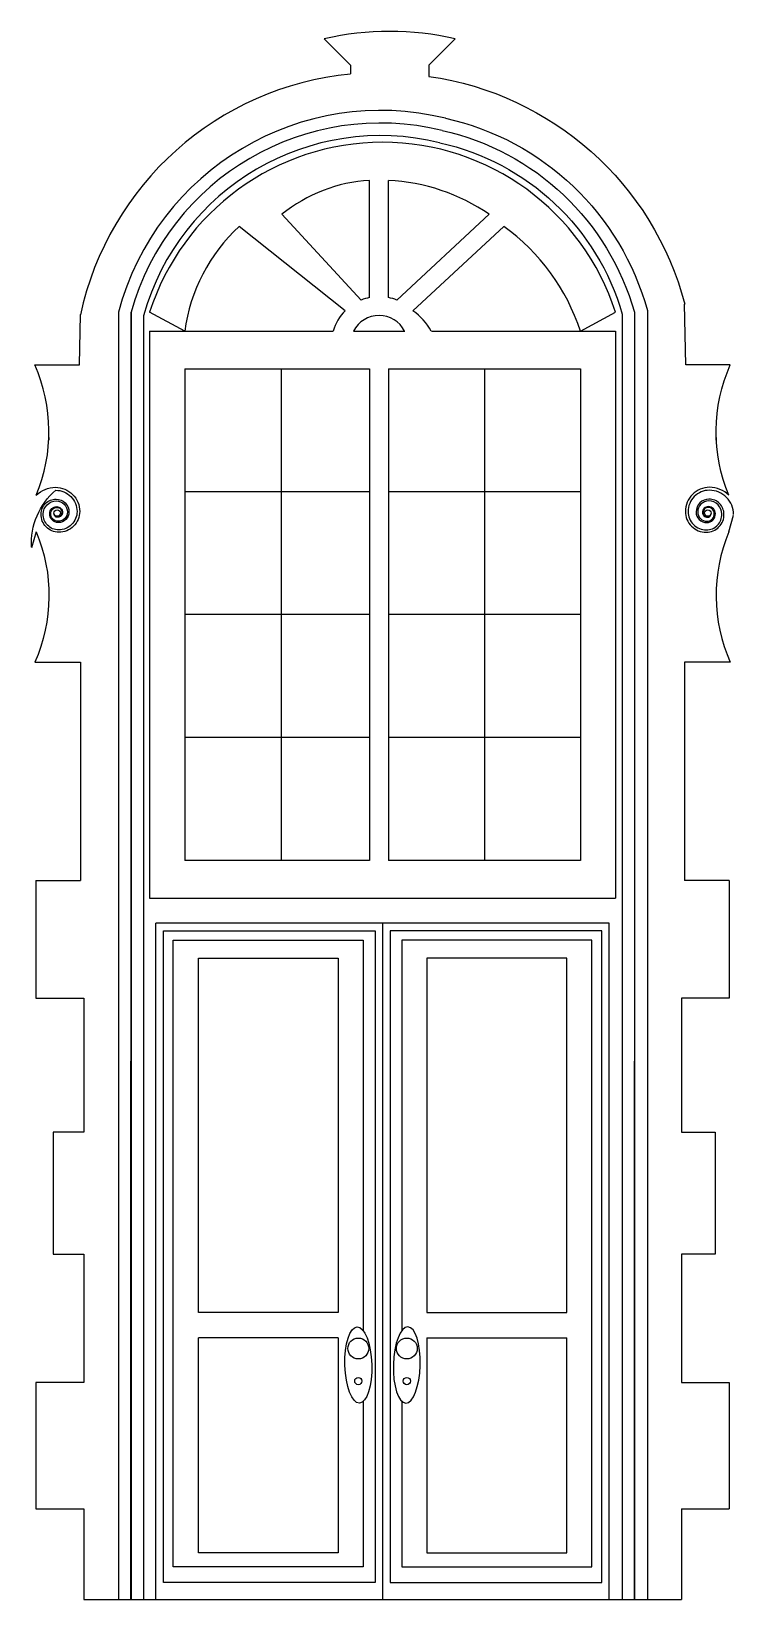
# Model space of a CAD drawing. Header units: millimetres. Extents: x 164.16 to 166.95, y 352.45 to 358.68.
import ezdxf

# ---------------------------------------------------------------- set-up
doc = ezdxf.new("R2010")
doc.units = ezdxf.units.MM
doc.header["$LTSCALE"] = 0.1
for name, color, linetype in [('ACESSORIOS', 1, 'Continuous'), ('alvenaria', 5, 'Continuous'), ('AME_FRZ', 1, 'Continuous'), ('esquadrias', 2, 'Continuous'), ('porta', 1, 'Continuous'), ('TELHADO', 1, 'Continuous')]:
    doc.layers.add(name, color=color, linetype=linetype)

msp = doc.modelspace()

# ---------------------------------------------------------------- linework, layer by layer
at = {"layer": 'ACESSORIOS', "color": 2}
for centre, radius in [((165.4575, 353.4523), 0.0415), ((165.65, 353.4523), 0.0415), ((165.4575, 353.3229), 0.0144), ((165.65, 353.3229), 0.0144)]:
    msp.add_circle(centre, radius, dxfattribs=at)
at = {"layer": 'alvenaria'}
msp.add_line((164.3673, 352.4549), (166.7402, 352.4549), dxfattribs=at)
at = {"layer": 'AME_FRZ'}
for p, q in [((165.3773, 353.5948), (164.8227, 353.5948)), ((165.7302, 353.5948), (166.2848, 353.5948)), ((165.3773, 353.4948), (164.8227, 353.4948)), ((165.7302, 353.4948), (166.2848, 353.4948))]:
    msp.add_line(p, q, dxfattribs=at)
for points in [[(165.4773, 353.2424), (165.4773, 352.5853), (164.7227, 352.5853), (164.7227, 355.0733), (165.4773, 355.0733), (165.4773, 353.5233)], [(165.6302, 353.2424), (165.6302, 352.5853), (166.3848, 352.5853), (166.3848, 355.0733), (165.6302, 355.0733), (165.6302, 353.5233)], [(164.8227, 353.5948), (164.8227, 355.0017), (165.3773, 355.0017), (165.3773, 353.5948)], [(166.2848, 353.5948), (166.2848, 355.0017), (165.7302, 355.0017), (165.7302, 353.5948)], [(165.3773, 353.4948), (165.3773, 352.6403), (164.8227, 352.6403), (164.8227, 353.4948)], [(165.7302, 353.4948), (165.7302, 352.6403), (166.2848, 352.6403), (166.2848, 353.4948)]]:
    msp.add_lwpolyline(points, dxfattribs=at)
msp.add_ellipse((165.4575, 353.3868), major_axis=(-0.0043, 0.1515), ratio=0.352008, dxfattribs=at)
at = {"layer": 'AME_FRZ', "extrusion": (0, 0, -1)}
msp.add_ellipse((165.65, 353.3868), major_axis=(0.0043, 0.1515), ratio=0.352008, dxfattribs=at)
at = {"layer": 'esquadrias'}
for p, q in [((165.3224, 358.653), (165.4264, 358.549)), ((165.842, 358.653), (165.7381, 358.549)), ((165.4264, 358.549), (165.4264, 358.5136)), ((165.7381, 358.549), (165.7381, 358.504)), ((166.7572, 357.358), (166.7524, 357.5998)), ((166.9342, 357.358), (166.7572, 357.358)), ((166.9286, 356.6954), (166.9476, 356.7615)), ((164.1789, 356.6954), (164.1599, 356.6324)), ((164.1739, 356.1778), (164.3551, 356.1778)), ((164.3551, 356.1778), (164.3551, 355.3113)), ((166.9336, 356.1778), (166.7524, 356.1778)), ((166.7524, 356.1778), (166.7524, 355.3113)), ((164.1778, 355.3113), (164.3551, 355.3113)), ((166.9297, 355.3113), (166.7524, 355.3113)), ((164.1778, 354.8441), (164.3673, 354.8441)), ((164.3673, 354.8441), (164.3673, 354.6118)), ((166.9297, 354.8441), (166.7402, 354.8441)), ((166.7402, 354.8441), (166.7402, 354.6118)), ((164.3673, 354.6118), (164.3673, 354.3118)), ((166.7402, 354.6118), (166.7402, 354.3118)), ((164.3673, 354.3118), (164.2467, 354.3118)), ((166.7402, 354.3118), (166.8746, 354.3118)), ((164.2467, 353.8266), (164.3673, 353.8266)), ((164.3673, 353.8266), (164.3673, 353.4139)), ((166.8746, 353.8266), (166.7402, 353.8266)), ((166.7402, 353.8266), (166.7402, 353.4139)), ((164.3673, 353.4139), (164.3673, 353.3168)), ((166.7402, 353.4139), (166.7402, 353.3168)), ((164.3673, 353.3168), (164.1778, 353.3168)), ((166.7402, 353.3168), (166.9297, 353.3168)), ((164.1778, 352.8157), (164.3673, 352.8157)), ((164.3673, 352.8157), (164.3673, 352.4549)), ((166.7402, 352.8157), (166.7402, 352.4549)), ((166.7402, 352.8157), (166.9297, 352.8157))]:
    msp.add_line(p, q, dxfattribs=at)
at = {"layer": 'esquadrias', "color": 2}
for p, q in [((166.4538, 355.1407), (164.6538, 355.1407)), ((164.6538, 352.4549), (164.6538, 355.1407)), ((165.5538, 355.1407), (165.5538, 352.4931)), ((165.5538, 355.1407), (165.5538, 352.4549)), ((166.4538, 352.4549), (166.4538, 355.1407))]:
    msp.add_line(p, q, dxfattribs=at)
at = {"layer": 'esquadrias'}
for points in [[(165.7381, 358.504, -0.301972), (166.7537, 357.5998, -0.281191)], [(164.1789, 356.8404, 0.205717), (164.1733, 357.358), (164.3503, 357.358), (164.3545, 357.5579)], [(166.9286, 356.8404, -0.205717), (166.9342, 357.358, 0.536247)], [(164.1599, 356.6345, -0.231205), (164.2562, 356.8605, -0.414214), (164.3409, 356.7759, -0.414214), (164.2679, 356.703, -0.42444), (164.2068, 356.7663, -0.414214), (164.2584, 356.8179, -0.414214), (164.3025, 356.7738, -0.414214), (164.2658, 356.7371, -0.435724), (164.2367, 356.7684, -0.414214), (164.2605, 356.7923, -0.414214), (164.2811, 356.7716, -0.414214), (164.2637, 356.7542, -0.414214), (164.2494, 356.7684)], [(164.1789, 356.8404, -0.198912), (164.2557, 356.8722, -0.414214), (164.3515, 356.7764, -0.414214), (164.2685, 356.6934, -0.423119), (164.1983, 356.7658, -0.414214), (164.2578, 356.8254, -0.414214), (164.3089, 356.7743, -0.414214), (164.2664, 356.7318, -0.43267), (164.2324, 356.7679, -0.414214), (164.26, 356.7955, -0.414214), (164.2833, 356.7722, -0.414214), (164.2642, 356.7531, -0.414214), (164.2494, 356.7679)], [(166.9286, 356.8404, 0.198912), (166.8518, 356.8722, 0.414214), (166.756, 356.7764, 0.414214), (166.839, 356.6934, 0.423119), (166.9093, 356.7658, 0.414214), (166.8497, 356.8254, 0.414214), (166.7986, 356.7743, 0.414214), (166.8412, 356.7318, 0.43267), (166.8751, 356.7679, 0.414214), (166.8476, 356.7955, 0.414214), (166.8242, 356.7722, 0.414214), (166.8433, 356.7531, 0.414214), (166.8581, 356.7679)], [(166.9476, 356.7637, 0.415833), (166.8513, 356.8605, 0.414214), (166.7667, 356.7759, 0.414214), (166.8396, 356.703, 0.42444), (166.9007, 356.7663, 0.414214), (166.8492, 356.8179, 0.414214), (166.805, 356.7738, 0.414214), (166.8417, 356.7371, 0.435724), (166.8709, 356.7684, 0.414214), (166.847, 356.7923, 0.414214), (166.8264, 356.7716, 0.414214), (166.8438, 356.7542, 0.414214), (166.8581, 356.7684)], [(164.1789, 356.6954, -0.205717), (164.1733, 356.1778, 0.536247)], [(166.9286, 356.6954, 0.205717), (166.9342, 356.1778, -0.536247)]]:
    msp.add_lwpolyline(points, format="xyb", dxfattribs=at)
for points in [[(164.2292, 357.0701), (164.2292, 357.059)], [(166.8784, 357.0701), (166.8784, 357.059)], [(164.1778, 355.3113), (164.1778, 354.8441)], [(166.9297, 355.3113), (166.9297, 354.8441)], [(164.2467, 354.3118), (164.2467, 354.2209), (164.2467, 353.8266)], [(166.8746, 354.3118), (166.8746, 354.2209), (166.8746, 353.8266)], [(164.1778, 353.3168), (164.1778, 352.8157)], [(166.9297, 353.3168), (166.9297, 352.8157)]]:
    msp.add_lwpolyline(points, dxfattribs=at)
for points in [[(164.6838, 355.1107), (165.5238, 355.1107), (165.5238, 352.5231), (164.6838, 352.5231)], [(166.4238, 355.1107), (165.5838, 355.1107), (165.5838, 352.5231), (166.4238, 352.5231)]]:
    msp.add_lwpolyline(points, close=True, dxfattribs=at)
for centre in [(164.2621, 356.77), (166.8454, 356.77)]:
    msp.add_circle(centre, 0.0128, dxfattribs=at)
for centre, radius, start, end in [((165.5822, 357.538), 1.1448, 76.88326, 103.11674), ((165.5451, 357.3014), 1.2179, 95.59455, 167.90064)]:
    msp.add_arc(centre, radius, start, end, dxfattribs=at)
at = {"layer": 'esquadrias', "color": 1}
msp.add_arc((165.5538, 357.2709), 0.9713, 17.76132, 162.23868, dxfattribs=at)
at = {"layer": 'porta'}
for p, q in [((165.5025, 357.6259), (165.5025, 358.0912)), ((165.5775, 357.6259), (165.5775, 358.0912)), ((165.4693, 357.6159), (165.1544, 357.9566)), ((165.6107, 357.6159), (165.9771, 357.9566)), ((165.4057, 357.5735), (164.9844, 357.9085)), ((165.6744, 357.5735), (166.0351, 357.9085)), ((164.5538, 357.5672), (164.5552, 357.5672)), ((164.7682, 357.4922), (164.6288, 357.5672)), ((166.3393, 357.4922), (166.4788, 357.5672)), ((164.6288, 357.4922), (164.7682, 357.4922)), ((164.6288, 357.4922), (164.6288, 355.2407)), ((164.7682, 357.4922), (165.3583, 357.4922)), ((165.4384, 357.4922), (165.6416, 357.4922)), ((165.7475, 357.4922), (166.3393, 357.4922)), ((166.3393, 357.4922), (166.4788, 357.4922)), ((166.4788, 357.4922), (166.4788, 355.2407)), ((164.7682, 357.3422), (165.5025, 357.3422)), ((165.5775, 357.3422), (166.3393, 357.3422)), ((164.6288, 355.2407), (166.4788, 355.2407)), ((164.6288, 355.2407), (166.4788, 355.2407)), ((164.5538, 352.4549), (164.5538, 354.5931)), ((166.5538, 352.4549), (166.5538, 354.5931))]:
    msp.add_line(p, q, dxfattribs=at)
for points in [[(165.8032, 358.3381, -0.278034), (166.6053, 357.574), (166.6053, 354.2209), (166.6053, 352.4549)], [(165.7815, 358.2405, -0.274405), (166.5053, 357.5602), (166.5053, 354.2209), (166.5053, 352.4549)], [(165.7908, 358.2893, -0.276285), (166.5538, 357.5672), (166.5538, 354.5931), (166.5538, 352.4549)]]:
    msp.add_lwpolyline(points, format="xyb", dxfattribs=at)
for points in [[(164.5053, 357.5672), (164.5053, 354.6608), (164.5053, 352.4549)], [(164.5538, 357.5672), (164.5538, 354.5931), (164.5538, 352.4549)], [(164.5553, 357.5672), (164.5553, 354.6608), (164.5553, 352.4549)], [(164.6053, 357.555), (164.6053, 354.6608), (164.6053, 352.4549)]]:
    msp.add_lwpolyline(points, dxfattribs=at)
for centre, radius, start, end in [((165.5465, 357.2918), 1.077, 76.15075, 165.18196), ((165.545, 357.2912), 1.0275, 76.16264, 164.41717), ((165.5466, 357.2912), 0.9775, 76.16264, 164.41717), ((165.5386, 357.4803), 0.612, 93.38465, 128.89361), ((165.5386, 357.3151), 0.777, 55.64178, 87.12707), ((165.4538, 357.4005), 0.6917, 132.73645, 172.38418), ((165.5491, 357.2341), 0.8313, 18.08474, 54.21865), ((165.54, 357.4408), 0.1888, 101.45403, 111.98456), ((165.54, 357.4408), 0.1888, 68.01544, 78.54597), ((165.54, 357.4408), 0.1888, 135.35433, 164.21126), ((165.54, 357.4408), 0.1138, 26.83042, 153.16958), ((165.5265, 357.3671), 0.2539, 29.51927, 54.38822)]:
    msp.add_arc(centre, radius, start, end, dxfattribs=at)
at = {"layer": 'TELHADO'}
for p, q in [((164.7682, 357.3422), (164.7682, 355.3907)), ((165.1508, 357.3422), (165.1508, 355.3907)), ((165.5025, 357.3422), (165.5025, 355.3907)), ((165.5775, 357.3422), (165.5775, 355.3907)), ((165.9584, 357.3422), (165.9584, 355.3907)), ((166.3393, 357.3422), (166.3393, 355.3907)), ((165.5025, 356.8543), (164.7682, 356.8543)), ((166.3393, 356.8543), (165.5775, 356.8543)), ((165.5025, 356.3665), (164.7682, 356.3665)), ((166.3393, 356.3665), (165.5775, 356.3665)), ((165.5025, 355.8786), (164.7682, 355.8786)), ((166.3393, 355.8786), (165.5775, 355.8786)), ((165.5025, 355.3907), (164.7682, 355.3907)), ((166.3393, 355.3907), (165.5775, 355.3907))]:
    msp.add_line(p, q, dxfattribs=at)

doc.saveas('drawing.dxf')
